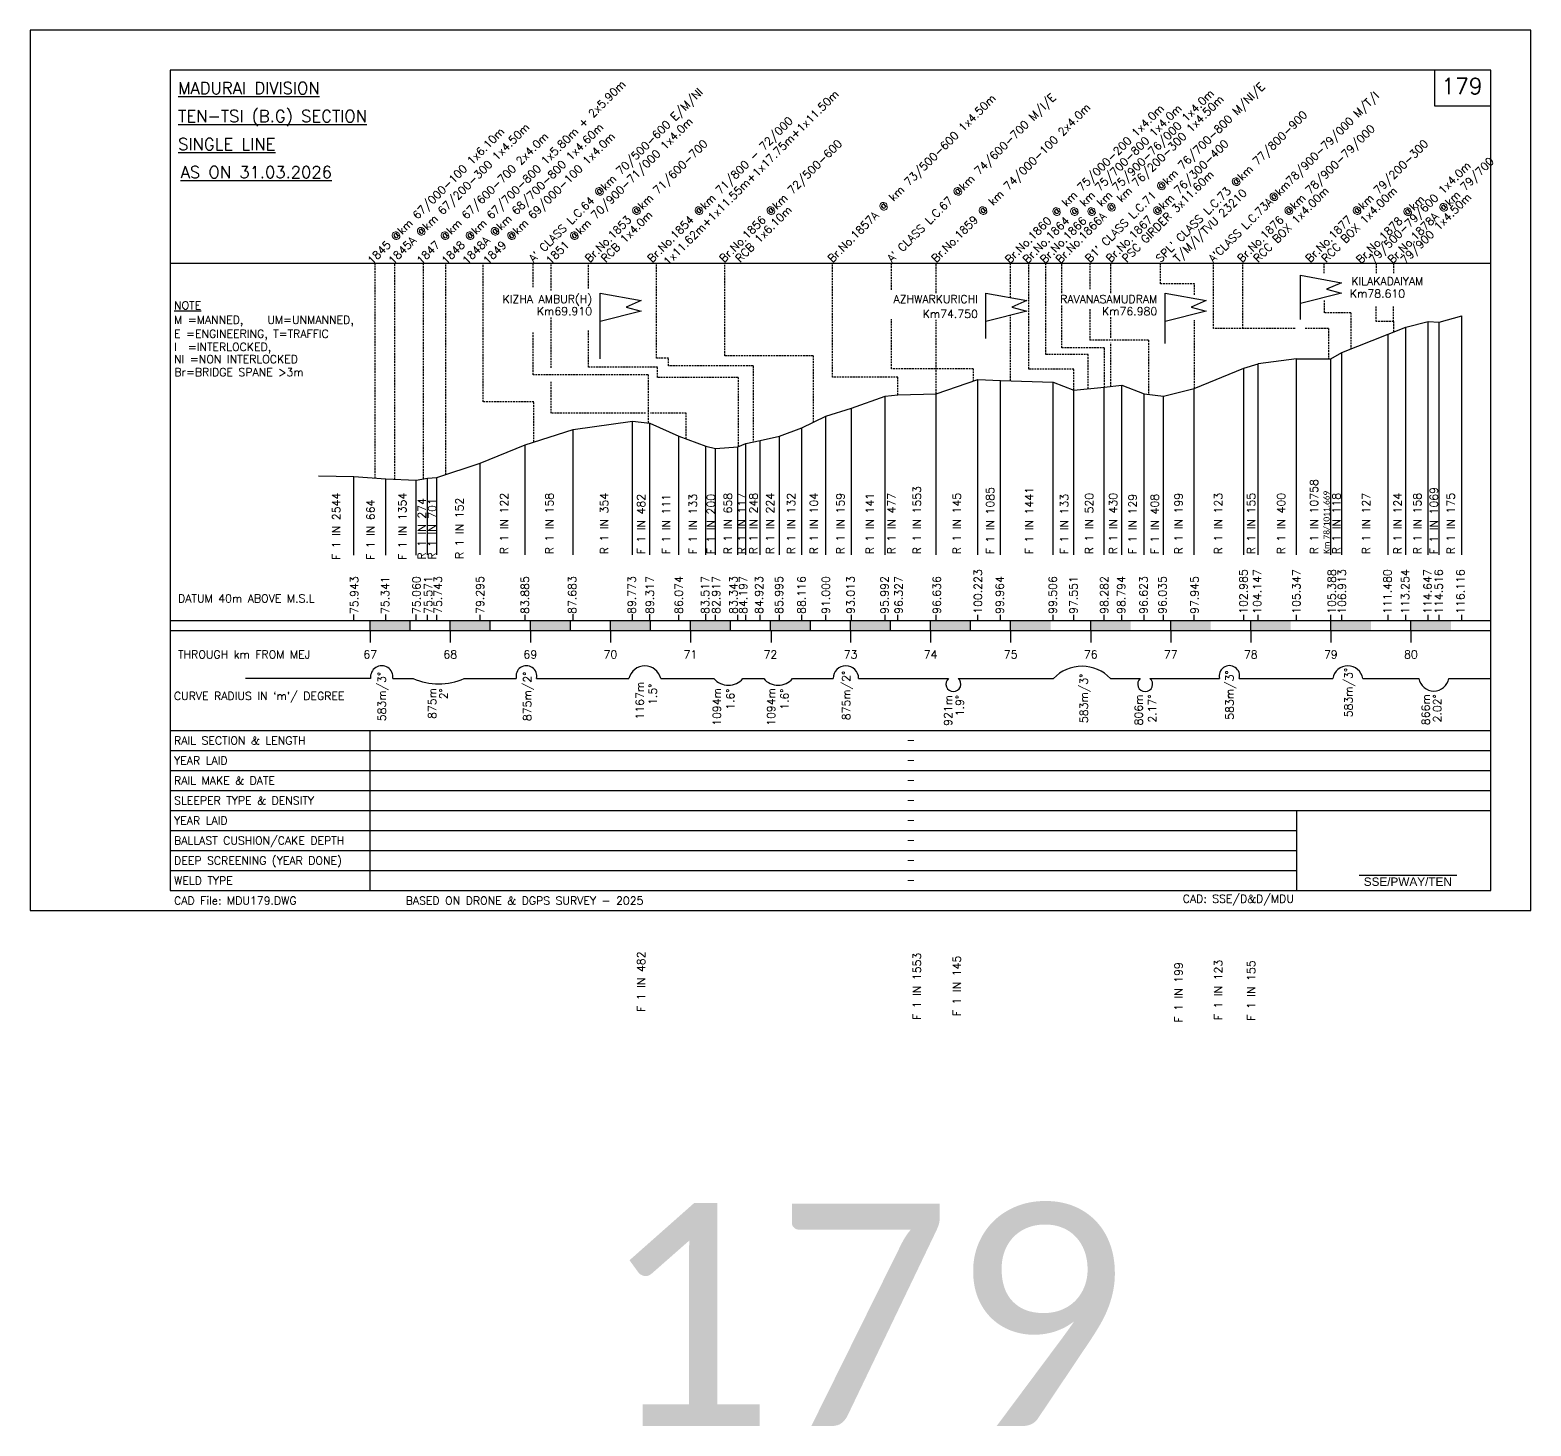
# Model space of a CAD drawing. Header units: feet. Extents: x 518 to 4809, y -2385 to -1535.
# Drawn here: x 4414.2 to 4789.2, y -2377.3 to -2028.5 of the extents above; entities that cross this region are included whole.
import ezdxf
from ezdxf.enums import TextEntityAlignment as Align

# ---------------------------------------------------------------- set-up
doc = ezdxf.new("R2010")
doc.units = ezdxf.units.FT
doc.header["$LTSCALE"] = 12
doc.header["$MEASUREMENT"] = 0
doc.linetypes.add('HIDDEN', pattern=[0.375, 0.25, -0.125])
doc.layers.get('0').update_dxf_attribs({"linetype": 'CONTINUOUS'})
doc.layers.add('1. Text', color=7, linetype='CONTINUOUS')
doc.layers.add('3 - Layout text', color=7, linetype='CONTINUOUS')
doc.styles.add('Legend', font='calibri.ttf')
doc.styles.add('RS', font='romans')
doc.styles.get("Standard").update_dxf_attribs({"font": 'ROMANS'})
doc.styles.add('yard', font='arial.ttf')

msp = doc.modelspace()

# ---------------------------------------------------------------- linework, layer by layer
for p, q in [((4789.20121, -2028.51148), (4414.20121, -2028.51148)), ((4414.20121, -2028.51148), (4414.20121, -2248.51148)), ((4789.20121, -2248.51148), (4789.20121, -2028.51148)), ((4779.20121, -2038.51148), (4449.20121, -2038.51148)), ((4449.20121, -2038.51148), (4449.20121, -2243.51148)), ((4765.20121, -2047.51148), (4765.20121, -2038.51148)), ((4779.20121, -2243.51148), (4779.20121, -2038.51148)), ((4779.20121, -2047.51148), (4765.20121, -2047.51148)), ((4766.30159, -2101.49548), (4771.90159, -2099.89548)), ((4771.90159, -2159.6503), (4771.90159, -2099.89548)), ((4753.54139, -2104.53148), (4757.94139, -2102.75748)), ((4757.94139, -2102.75748), (4763.50159, -2101.36448)), ((4757.94139, -2159.6503), (4757.94139, -2102.75748)), ((4763.50159, -2159.6503), (4763.50159, -2101.36448)), ((4763.50159, -2101.36448), (4766.30159, -2101.49548)), ((4766.30159, -2159.6503), (4766.30159, -2101.49548)), ((4741.94139, -2109.09348), (4753.54139, -2104.53148)), ((4753.54139, -2159.6503), (4753.54139, -2104.53148)), ((4730.63459, -2110.66448), (4721.03459, -2111.86448)), ((4730.63459, -2110.66448), (4739.20121, -2110.62348)), ((4730.63459, -2159.6503), (4730.63459, -2110.66448)), ((4739.20121, -2110.62348), (4741.94139, -2109.09348)), ((4739.20121, -2159.6503), (4739.20121, -2110.62348)), ((4741.94139, -2159.6503), (4741.94139, -2109.09348)), ((4705.02779, -2118.06648), (4717.42779, -2113.02568)), ((4717.42779, -2113.02568), (4721.03459, -2111.86448)), ((4717.42779, -2159.6503), (4717.42779, -2113.02568)), ((4721.03459, -2159.6503), (4721.03459, -2111.86448)), ((4640.63319, -2119.37548), (4651.03319, -2115.78648)), ((4651.03319, -2159.6503), (4651.03319, -2115.78648)), ((4651.03319, -2115.78648), (4656.63319, -2116.04748)), ((4656.63319, -2159.6503), (4656.63319, -2116.04748)), ((4656.63319, -2116.04748), (4669.82279, -2116.50548)), ((4669.82279, -2159.6503), (4669.82279, -2116.50548)), ((4669.82279, -2116.50548), (4675.02279, -2118.46048)), ((4675.02279, -2118.46048), (4682.57199, -2117.72848)), ((4675.02279, -2159.6503), (4675.02279, -2118.46048)), ((4675.02279, -2159.6503), (4675.02279, -2118.46048)), ((4682.57199, -2117.72848), (4686.97199, -2117.21748)), ((4682.57199, -2159.6503), (4682.57199, -2117.72848)), ((4686.97199, -2159.6503), (4686.97199, -2117.21748)), ((4686.97199, -2117.21748), (4692.57199, -2119.39148)), ((4697.37199, -2119.97648), (4705.02779, -2118.06648)), ((4705.02779, -2159.6503), (4705.02779, -2118.06648)), ((4619.44199, -2122.99448), (4627.84199, -2120.01548)), ((4627.84199, -2120.01548), (4631.04199, -2119.68448)), ((4627.84199, -2159.6503), (4627.84199, -2120.01548)), ((4631.04199, -2119.68448), (4640.63319, -2119.37548)), ((4640.63319, -2159.6503), (4640.63319, -2119.37548)), ((4692.57199, -2159.6503), (4692.57199, -2119.39148)), ((4692.57199, -2119.39148), (4697.37199, -2119.97648)), ((4697.37199, -2159.6503), (4697.37199, -2119.97648)), ((4549.89059, -2128.32848), (4564.69319, -2126.23748)), ((4564.69319, -2159.6503), (4564.69319, -2126.23748)), ((4564.69319, -2126.23748), (4569.09319, -2126.69448)), ((4607.04779, -2127.88848), (4613.04779, -2125.01148)), ((4613.04779, -2125.01148), (4619.44199, -2122.99448)), ((4613.04779, -2159.6503), (4613.04779, -2125.01148)), ((4619.44199, -2159.6503), (4619.44199, -2122.99448)), ((4537.87859, -2132.13248), (4549.89059, -2128.32848)), ((4549.89059, -2159.6503), (4549.89059, -2128.32848)), ((4569.09319, -2159.6503), (4569.09319, -2126.69448)), ((4569.09319, -2126.69448), (4576.29319, -2129.94148)), ((4576.29319, -2159.6503), (4576.29319, -2129.94148)), ((4576.29319, -2129.94148), (4583.05659, -2132.49448)), ((4601.44779, -2130.01548), (4607.04779, -2127.88848)), ((4607.04779, -2159.6503), (4607.04779, -2127.88848)), ((4526.67859, -2136.71648), (4537.87859, -2132.13248)), ((4537.87859, -2159.6503), (4537.87859, -2132.13248)), ((4583.05659, -2159.6503), (4583.05659, -2132.49448)), ((4583.05659, -2132.49448), (4585.45659, -2133.09448)), ((4585.45659, -2133.09448), (4591.05659, -2132.66848)), ((4585.45659, -2159.6503), (4585.45659, -2133.09448)), ((4591.05659, -2132.66848), (4593.05659, -2131.81448)), ((4591.05659, -2159.6503), (4591.05659, -2132.66848)), ((4593.05659, -2131.81448), (4596.65659, -2131.08848)), ((4593.05659, -2159.6503), (4593.05659, -2131.81448)), ((4596.65659, -2131.08848), (4601.44779, -2130.01548)), ((4596.65659, -2159.6503), (4596.65659, -2131.08848)), ((4601.44779, -2159.6503), (4601.44779, -2130.01548)), ((4515.87619, -2140.26848), (4526.67859, -2136.71648)), ((4526.67859, -2159.6503), (4526.67859, -2136.71648)), ((4486.28759, -2139.89448), (4495.08759, -2140.06848)), ((4495.08759, -2159.7261), (4495.08759, -2140.06848)), ((4495.08759, -2140.06848), (4503.07619, -2140.67048)), ((4503.07619, -2159.7261), (4503.07619, -2140.67048)), ((4503.07619, -2140.67048), (4510.67619, -2140.95148)), ((4510.67619, -2140.95148), (4513.47619, -2140.44048)), ((4510.67619, -2159.7261), (4510.67619, -2140.95148)), ((4513.47619, -2140.44048), (4515.87619, -2140.26848)), ((4513.47619, -2159.6503), (4513.47619, -2140.44048)), ((4515.87619, -2159.6503), (4515.87619, -2140.26848)), ((4495.08759, -2176.01148), (4495.08759, -2174.5234)), ((4503.07619, -2176.01148), (4503.07619, -2174.5234)), ((4510.67619, -2176.01148), (4510.67619, -2174.5234)), ((4513.47619, -2176.01148), (4513.47619, -2174.57883)), ((4515.87619, -2176.01148), (4515.87619, -2174.57883)), ((4526.67859, -2176.01148), (4526.67859, -2174.57883)), ((4537.87859, -2176.01148), (4537.87859, -2174.57883)), ((4549.89059, -2176.01148), (4549.89059, -2174.47271)), ((4564.69319, -2176.01148), (4564.69319, -2174.47271)), ((4569.09319, -2176.01148), (4569.09319, -2174.47271)), ((4576.29319, -2176.01148), (4576.29319, -2174.57883)), ((4583.05659, -2176.01148), (4583.05659, -2174.47271)), ((4585.45659, -2176.01148), (4585.45659, -2174.57883)), ((4591.05659, -2176.01148), (4591.05659, -2174.57883)), ((4593.05659, -2176.01148), (4593.05659, -2174.57883)), ((4596.65659, -2176.01148), (4596.65659, -2174.57883)), ((4601.44779, -2176.01148), (4601.44779, -2174.57883)), ((4607.04779, -2176.01148), (4607.04779, -2174.57883)), ((4613.04779, -2176.01148), (4613.04779, -2174.57883)), ((4619.44199, -2176.01148), (4619.44199, -2174.57883)), ((4627.84199, -2176.01148), (4627.84199, -2174.57883)), ((4631.04199, -2176.01148), (4631.04199, -2174.57883)), ((4640.63319, -2176.01148), (4640.63319, -2174.57883)), ((4651.03319, -2176.01148), (4651.03319, -2174.57883)), ((4656.63319, -2176.01148), (4656.63319, -2174.57883)), ((4669.82279, -2176.01148), (4669.82279, -2174.57883)), ((4675.02279, -2176.01148), (4675.02279, -2174.57883)), ((4682.57199, -2176.01148), (4682.57199, -2174.57883)), ((4686.97199, -2176.01148), (4686.97199, -2174.57883)), ((4692.57199, -2176.01148), (4692.57199, -2174.57883)), ((4697.37199, -2176.01148), (4697.37199, -2174.57883)), ((4705.02779, -2176.01148), (4705.02779, -2174.57883)), ((4717.42779, -2176.01148), (4717.42779, -2174.57883)), ((4721.03459, -2176.01148), (4721.03459, -2174.57883)), ((4730.63459, -2176.01148), (4730.63459, -2174.57883)), ((4739.20121, -2176.01148), (4739.20121, -2174.57883)), ((4741.94139, -2176.01148), (4741.94139, -2174.57883)), ((4753.54139, -2176.01148), (4753.54139, -2174.57883)), ((4757.94139, -2176.01148), (4757.94139, -2174.57883)), ((4763.50159, -2176.01148), (4763.50159, -2174.57883)), ((4766.30159, -2176.01148), (4766.30159, -2174.57883)), ((4771.90159, -2176.01148), (4771.90159, -2174.57883)), ((4499.30121, -2190.51148), (4468.04569, -2190.51148)), ((4730.66073, -2243.51148), (4730.66073, -2223.51148)), ((4746.29952, -2239.63089), (4770.67703, -2239.63089)), ((4449.20121, -2243.51148), (4779.20121, -2243.51148)), ((4414.20121, -2248.51148), (4789.20121, -2248.51148))]:
    msp.add_line(p, q)
at = {"linetype": 'Continuous'}
for p, q in [((4449.20121, -2086.72248), (4779.20121, -2086.72248)), ((4449.20121, -2176.01148), (4779.20121, -2176.01148)), ((4449.20121, -2178.51148), (4779.20121, -2178.51148)), ((4499.20121, -2178.51148), (4499.20121, -2176.01148)), ((4499.20121, -2178.51148), (4499.20121, -2181.54571)), ((4499.20121, -2178.51148), (4499.20121, -2181.54571)), ((4499.20121, -2178.51148), (4499.20121, -2181.54571)), ((4509.20121, -2178.51148), (4509.20121, -2176.01148)), ((4519.20121, -2178.51148), (4519.20121, -2176.01148)), ((4519.20121, -2178.51148), (4519.20121, -2181.54571)), ((4529.20121, -2178.51148), (4529.20121, -2176.01148)), ((4539.20121, -2178.51148), (4539.20121, -2176.01148)), ((4539.20121, -2178.51148), (4539.20121, -2181.54571)), ((4549.20121, -2178.51148), (4549.20121, -2176.01148)), ((4559.20121, -2178.51148), (4559.20121, -2176.01148)), ((4559.20121, -2178.51148), (4559.20121, -2181.54571)), ((4569.20121, -2178.51148), (4569.20121, -2176.01148)), ((4579.20121, -2178.51148), (4579.20121, -2176.01148)), ((4579.20121, -2178.51148), (4579.20121, -2181.54571)), ((4589.20121, -2178.51148), (4589.20121, -2176.01148)), ((4599.20121, -2178.51148), (4599.20121, -2176.01148)), ((4599.37719, -2178.51148), (4599.37719, -2181.54571)), ((4609.20121, -2178.51148), (4609.20121, -2176.01148)), ((4619.20121, -2178.51148), (4619.20121, -2176.01148)), ((4619.20121, -2178.51148), (4619.20121, -2181.54571)), ((4629.20121, -2178.51148), (4629.20121, -2176.01148)), ((4639.20121, -2178.51148), (4639.20121, -2176.01148)), ((4639.20121, -2178.51148), (4639.20121, -2181.54571)), ((4649.20121, -2178.51148), (4649.20121, -2176.01148)), ((4659.20121, -2178.51148), (4659.20121, -2176.01148)), ((4659.20121, -2178.51148), (4659.20121, -2181.54571)), ((4679.20121, -2178.51148), (4679.20121, -2176.01148)), ((4679.20121, -2178.51148), (4679.20121, -2181.54571)), ((4699.20121, -2178.51148), (4699.20121, -2176.01148)), ((4699.20121, -2178.51148), (4699.20121, -2181.54571)), ((4719.20121, -2178.51148), (4719.20121, -2176.01148)), ((4719.20121, -2178.51148), (4719.20121, -2181.54571)), ((4739.20121, -2178.51148), (4739.20121, -2176.01148)), ((4739.20121, -2178.51148), (4739.20121, -2181.54571)), ((4759.20121, -2178.51148), (4759.20121, -2176.01148)), ((4759.20121, -2178.51148), (4759.20121, -2176.01148)), ((4759.20121, -2178.51148), (4759.20121, -2181.54571)), ((4504.86121, -2190.51148), (4509.91968, -2190.51148)), ((4522.70224, -2190.51148), (4535.70121, -2190.51148)), ((4540.74121, -2190.51148), (4563.84121, -2190.51148)), ((4571.78121, -2190.51148), (4585.08067, -2190.51148)), ((4592.29924, -2190.51148), (4597.49949, -2190.51148)), ((4604.71806, -2190.51148), (4614.84121, -2190.51148)), ((4621.22121, -2190.51148), (4643.68121, -2190.51148)), ((4646.10121, -2190.51148), (4669.92121, -2190.51148)), ((4684.14121, -2190.51148), (4691.60121, -2190.51148)), ((4694.00121, -2190.51148), (4711.40121, -2190.51148)), ((4716.32121, -2190.51148), (4739.66121, -2190.51148)), ((4747.18121, -2190.51148), (4761.20121, -2190.51148)), ((4768.66121, -2190.51148), (4779.20121, -2190.51148)), ((4449.20121, -2203.51148), (4779.20121, -2203.51148)), ((4499.20121, -2243.51148), (4499.20121, -2203.51148)), ((4449.20121, -2208.51148), (4779.20121, -2208.51148)), ((4449.20121, -2213.51148), (4779.20121, -2213.51148)), ((4449.20121, -2218.51148), (4779.20121, -2218.51148)), ((4449.20121, -2223.51148), (4779.20121, -2223.51148)), ((4449.20121, -2228.51148), (4730.66073, -2228.51148)), ((4449.20121, -2233.51148), (4730.66073, -2233.51148)), ((4449.20121, -2238.51148), (4730.66073, -2238.51148))]:
    msp.add_line(p, q, dxfattribs=at)
at = {"linetype": 'HIDDEN', "ltscale": 0.15}
for p, q in [((4500.41302, -2140.46979), (4500.41302, -2086.72248)), ((4505.3659, -2140.75514), (4505.3659, -2086.72248)), ((4512.48287, -2140.62176), (4512.48287, -2086.72248)), ((4518.09496, -2139.53891), (4518.09496, -2086.72248)), ((4527.43799, -2121.432), (4527.43799, -2086.72248)), ((4539.88805, -2092.75848), (4539.88805, -2086.72248)), ((4544.41772, -2093.57972), (4544.41772, -2086.72248)), ((4553.69881, -2093.07661), (4553.69881, -2086.72248)), ((4570.73208, -2110.51122), (4570.73208, -2086.72248)), ((4587.76535, -2109.87496), (4587.76535, -2086.72248)), ((4614.69902, -2115.23794), (4614.69902, -2086.72248)), ((4629.42847, -2093.39474), (4629.42847, -2086.72248)), ((4640.63319, -2094.22254), (4640.63319, -2086.72248)), ((4659.20121, -2095.36668), (4659.20121, -2086.72248)), ((4663.7287, -2113.1989), (4663.7287, -2086.72248)), ((4667.99955, -2109.55042), (4667.99955, -2086.72248)), ((4671.96581, -2094.22254), (4671.96581, -2086.72248)), ((4679.00728, -2086.72248), (4679.00728, -2093.39474)), ((4684.20121, -2094.22254), (4684.20121, -2086.72248)), ((4696.64418, -2091.87963), (4696.64418, -2086.72248)), ((4709.92201, -2103.09078), (4709.92201, -2086.72248)), ((4717.18492, -2103.09078), (4717.18492, -2086.72248)), ((4737.51697, -2089.25904), (4737.51697, -2086.72248)), ((4750.64073, -2089.25904), (4750.64073, -2086.72248)), ((4754.95174, -2089.25904), (4754.95174, -2086.72248)), ((4705.16333, -2091.87963), (4696.64418, -2091.87963)), ((4705.16333, -2094.67192), (4705.16333, -2091.87963)), ((4737.57674, -2099.156), (4737.57674, -2096.11622)), ((4659.20121, -2116.13665), (4659.20121, -2099.75672)), ((4671.96581, -2107.92245), (4671.96581, -2097.22254)), ((4679.00728, -2098.25919), (4679.00728, -2106.03302)), ((4744.20121, -2099.156), (4737.57674, -2099.156)), ((4744.20121, -2099.156), (4744.20121, -2108.20474)), ((4750.54252, -2101.34802), (4750.54252, -2097.56482)), ((4754.85353, -2101.34802), (4754.85353, -2097.56482)), ((4544.41772, -2112.93638), (4544.41772, -2100.24701)), ((4553.69881, -2112.73814), (4553.69881, -2103.57493)), ((4629.42847, -2113.11887), (4629.42847, -2100.71175)), ((4640.63319, -2119.37548), (4640.63319, -2100.95057)), ((4684.20121, -2105.38711), (4684.20121, -2100.27584)), ((4705.16333, -2118.01138), (4705.16333, -2101.02989)), ((4730.25224, -2103.09078), (4709.92201, -2103.09078)), ((4738.60353, -2103.09078), (4732.55403, -2103.09078)), ((4738.60353, -2103.09078), (4738.60353, -2110.62634)), ((4754.85353, -2101.34802), (4750.54252, -2101.34802)), ((4754.85353, -2101.34802), (4754.85353, -2104.00245)), ((4539.88805, -2114.64693), (4539.88805, -2103.907)), ((4693.60353, -2106.03302), (4679.00728, -2106.03302)), ((4684.20121, -2117.53926), (4684.20121, -2106.67893)), ((4693.60353, -2106.03302), (4693.60353, -2119.51719)), ((4573.72441, -2110.51122), (4570.73208, -2110.51122)), ((4573.72441, -2112.42001), (4573.72441, -2110.51122)), ((4609.85353, -2109.87496), (4587.76535, -2109.87496)), ((4609.85353, -2109.87496), (4609.85353, -2126.54313)), ((4678.59668, -2109.55042), (4667.99955, -2109.55042)), ((4682.57199, -2107.92245), (4671.96581, -2107.92245)), ((4678.59668, -2118.11394), (4678.59668, -2109.55042)), ((4682.57199, -2107.92245), (4682.57199, -2117.72848)), ((4568.60353, -2114.64693), (4539.88805, -2114.64693)), ((4570.96226, -2112.73814), (4553.69881, -2112.73814)), ((4568.60353, -2114.64693), (4568.60353, -2126.64362)), ((4570.96226, -2115.28319), (4570.96226, -2112.73814)), ((4594.85353, -2112.42001), (4573.72441, -2112.42001)), ((4594.85353, -2112.42001), (4594.85353, -2131.45209)), ((4649.85353, -2113.11887), (4629.42847, -2113.11887)), ((4649.85353, -2113.11887), (4649.85353, -2116.19357)), ((4675.02279, -2113.1989), (4663.7287, -2113.1989)), ((4675.02279, -2118.46048), (4675.02279, -2113.1989)), ((4544.41772, -2124.26704), (4544.41772, -2116.35747)), ((4591.10353, -2115.28319), (4570.96226, -2115.28319)), ((4591.10353, -2115.28319), (4591.10353, -2132.64843)), ((4631.04199, -2115.23794), (4614.69902, -2115.23794)), ((4631.04199, -2119.68448), (4631.04199, -2115.23794)), ((4540.07934, -2121.432), (4527.43799, -2121.432)), ((4540.07934, -2131.43554), (4540.07934, -2121.432)), ((4567.97852, -2124.26704), (4544.41772, -2124.26704)), ((4578.14482, -2124.26704), (4569.23852, -2124.26704)), ((4578.14482, -2130.64042), (4578.14482, -2124.26704))]:
    msp.add_line(p, q, dxfattribs=at)
at = {"linetype": 'Continuous'}
for points in [[(4731.62853, -2100.8039), (4731.62853, -2089.76864), (4741.87853, -2091.66864), (4738.12853, -2093.26864), (4741.87853, -2094.26864), (4731.62853, -2096.86864)], [(4556.62853, -2110.6903), (4556.62853, -2094.22248), (4566.87853, -2096.12248), (4563.12853, -2097.72248), (4566.87853, -2098.72248), (4556.62853, -2101.32248)], [(4653.02853, -2105.5704), (4653.02853, -2094.22248), (4663.27853, -2096.12248), (4659.52853, -2097.72248), (4663.27853, -2098.72248), (4653.02853, -2101.32248)], [(4697.82853, -2106.79118), (4697.82853, -2094.22248), (4708.07853, -2096.12248), (4704.32853, -2097.72248), (4708.07853, -2098.72248), (4697.82853, -2101.32248)]]:
    msp.add_lwpolyline(points, dxfattribs=at)
for centre, radius, start, end in [((4502.08121, -2190.13288), 2.80566, 352.2447671, 187.7552329), ((4538.22121, -2189.90321), 2.59237, 346.4297632, 193.5702368), ((4567.81121, -2191.47163), 4.08446, 13.5959904, 166.4040096), ((4618.03121, -2190.54083), 3.19014, 0.5271422, 179.4728578), ((4677.03121, -2197.27016), 9.80979, 43.5489136, 136.4510864), ((4713.86121, -2189.85341), 2.5465, 345.0236532, 194.9763468), ((4743.42121, -2191.20108), 3.82271, 10.3927892, 169.6072108), ((4516.31096, -2176.34894), 15.53788, 245.711272, 294.288728), ((4588.68995, -2187.50726), 4.69598, 219.7725662, 320.2274338), ((4601.10878, -2187.50726), 4.69598, 219.7725662, 320.2274338), ((4644.89121, -2191.93413), 1.86763, 130.3820094, 49.6179906), ((4692.80121, -2191.93814), 1.86424, 130.0679126, 49.9320874), ((4764.93121, -2189.85933), 3.78658, 189.9173027, 350.0826973)]:
    msp.add_arc(centre, radius, start, end, dxfattribs=at)
for points in [[(4499.20121, -2178.51148), (4509.20121, -2178.51148), (4499.20121, -2176.01148), (4509.20121, -2176.01148)], [(4519.20121, -2178.51148), (4529.20121, -2178.51148), (4519.20121, -2176.01148), (4529.20121, -2176.01148)], [(4539.20121, -2178.51148), (4549.20121, -2178.51148), (4539.20121, -2176.01148), (4549.20121, -2176.01148)], [(4559.20121, -2178.51148), (4569.20121, -2178.51148), (4559.20121, -2176.01148), (4569.20121, -2176.01148)], [(4579.20121, -2178.51148), (4589.20121, -2178.51148), (4579.20121, -2176.01148), (4589.20121, -2176.01148)], [(4599.20121, -2178.51148), (4609.20121, -2178.51148), (4599.20121, -2176.01148), (4609.20121, -2176.01148)], [(4619.20121, -2178.51148), (4629.20121, -2178.51148), (4619.20121, -2176.01148), (4629.20121, -2176.01148)], [(4639.20121, -2178.51148), (4649.20121, -2178.51148), (4639.20121, -2176.01148), (4649.20121, -2176.01148)], [(4659.20121, -2178.51148), (4669.20121, -2178.51148), (4659.20121, -2176.01148), (4669.20121, -2176.01148)], [(4679.20121, -2178.51148), (4689.20121, -2178.51148), (4679.20121, -2176.01148), (4689.20121, -2176.01148)], [(4699.20121, -2178.51148), (4709.20121, -2178.51148), (4699.20121, -2176.01148), (4709.20121, -2176.01148)], [(4719.20121, -2178.51148), (4729.20121, -2178.51148), (4719.20121, -2176.01148), (4729.20121, -2176.01148)], [(4739.20121, -2178.51148), (4749.20121, -2178.51148), (4739.20121, -2176.01148), (4749.20121, -2176.01148)], [(4759.20121, -2178.51148), (4769.20121, -2178.51148), (4759.20121, -2176.01148), (4769.20121, -2176.01148)]]:
    msp.add_solid(points, dxfattribs=at)

# ---------------------------------------------------------------- texts
at = {"linetype": 'Continuous', "style": 'RS'}
for s, height, p in [('%%uMADURAI DIVISION', 3, (4451.20121, -2044.51148)), ('%%UTEN-TSI (B.G) SECTION', 3, (4451.20121, -2051.51148)), ('%%USINGLE LINE', 3, (4451.20121, -2058.51148)), ('%%UAS ON 31.03.2026', 3, (4451.83185, -2065.52111)), ('DATUM 40m ABOVE M.S.L', 2, (4451.20121, -2171.51148)), ('THROUGH km FROM MEJ', 2, (4451.20121, -2185.51148)), ("CURVE RADIUS IN `m'/ DEGREE", 2, (4450.15923, -2195.88337)), ('RAIL SECTION & LENGTH', 2, (4450.20121, -2207.01148)), ('YEAR LAID', 2, (4450.20121, -2212.01148)), ('RAIL MAKE & DATE', 2, (4450.20121, -2217.01148)), ('SLEEPER TYPE & DENSITY', 2, (4450.20121, -2222.01148)), ('YEAR LAID', 2, (4450.20121, -2227.01148)), ('BALLAST CUSHION/CAKE DEPTH', 2, (4450.20121, -2232.01148)), ('DEEP SCREENING (YEAR DONE)', 2, (4450.20121, -2237.01148)), ('WELD TYPE', 2, (4450.20121, -2242.01148)), ('CAD File: MDU179.DWG', 2, (4450.20121, -2247.01148))]:
    msp.add_text(s, height=height, dxfattribs=at).set_placement(p)
for s, p in [('1848 @km 67/700-800 1x5.80m + 2x5.90m', (4518.20744, -2087.22885)), ("A' CLASS L.C.64 @km 70/500-600 E/M/NI", (4540.00391, -2086.72248)), ("B1' CLASS L.C.71 @km 76/700-800 M/NI/E", (4679.00728, -2086.72248)), ('1x11.62m+1x11.55m+1x17.75m+1x11.50m', (4573.65296, -2087.50562)), ('Br.No.1857A @ km 73/500-600 1x4.50m', (4614.69902, -2086.72248)), ("A' CLASS L.C.67 @km 74/600-700 M/I/E ", (4629.52886, -2086.72248)), ('Br.No.1859 @ km 74/000-100 2x4.0m', (4640.63319, -2086.72248)), ('Br.No.1866 @ km 75/900-76/000 1x4.0m', (4667.75969, -2086.9581)), ('Br.No.1866A @ km 76/200-300 1x4.50m', (4671.6363, -2086.9581)), ('1851 @km 70/900-71/000 1x4.0m', (4544.27458, -2087.22885)), ('Br.No.1854 @km 71/800 - 72/000', (4569.65296, -2086.72248)), ('Br.No.1860 @ km 75/000-200 1x4.0m', (4659.01439, -2086.9581)), ('Br.No.1864 @ km 75/700-800 1x4.0m', (4663.45342, -2086.9581)), ("SPL' CLASS L.C.73 @km 77/800-900 ", (4696.64418, -2086.72248)), ('1845 @km 67/000-100 1x6.10m', (4499.71966, -2087.22885)), ('1845A @km 67/200-300 1x4.50m', (4504.92496, -2087.22885)), ('1847 @km 67/600-700 2x4.0m', (4511.96607, -2087.22885)), ('1848A @km 68/700-800 1x4.60m', (4523.38299, -2087.22885)), ('1849 @km 69/000-100 1x4.0m', (4528.58426, -2087.22885)), ('Br.No.1876 @km 78/900-79/000', (4717.01376, -2086.72248)), ('Br.No.1853 @km 71/600-700', (4554.03647, -2086.72248)), ('Br.No.1856 @km 72/500-600', (4587.6209, -2086.72248)), ('Br.No.1867 @km 76/300-400', (4684.20121, -2086.72248)), ('Br.No.1877 @km 79/200-300', (4734.07398, -2086.72248)), ('79/500-79/600 1x4.0m', (4749.89844, -2087.00386)), ('Br.No.1878A @km 79/700', (4754.61285, -2086.98637)), ('PSC GIRDER 3x11.60m', (4688.20121, -2086.72248)), ('T/M/I/TVU 23210', (4701.04926, -2086.72248)), ('RCC BOX 1x4.00m', (4721.01376, -2086.72248)), ('RCC BOX 1x4.00m', (4738.07398, -2086.72248)), ('79/900 1x4.50m', (4757.79466, -2087.12339)), ('RCB 1x6.10m', (4591.6209, -2086.72248)), ('Br.No.1878 @km', (4746.71663, -2087.00386)), ('RCB 1x4.0m', (4558.03647, -2086.72248))]:
    msp.add_text(s, height=2, rotation=45, dxfattribs=at).set_placement(p)
for s, height, p in [('179', 4, (4771.95121, -2042.51148)), ('-', 2, (4634.24519, -2205.84152)), ('-', 2, (4634.24519, -2210.84152)), ('-', 2, (4634.24519, -2215.84152)), ('-', 2, (4634.24519, -2220.84152)), ('-', 2, (4634.24519, -2225.84152)), ('-', 2, (4634.24519, -2230.84152)), ('-', 2, (4634.24519, -2235.84152)), ('-', 2, (4634.24519, -2240.84152))]:
    msp.add_text(s, height=height, dxfattribs=at).set_placement(p, align=Align.MIDDLE)
at = {"linetype": 'Continuous', "style": 'RS', "width": 0.97}
msp.add_text("A'CLASS L.C.73A@km78/900-79/000 M/T/I", height=2, rotation=45, dxfattribs=at).set_placement((4709.82704, -2086.72248))
at = {"linetype": 'Continuous', "style": 'RS'}
for s, p in [('KILAKADAIYAM', (4762.31399, -2092.26864)), ('KIZHA AMBUR(H)', (4554.62853, -2096.72248)), ('AZHWARKURICHI', (4651.02853, -2096.72248)), ('RAVANASAMUDRAM', (4695.82853, -2096.72248)), ('Km78.610', (4757.75832, -2095.37198)), ('Km69.910', (4554.62853, -2099.74695)), ('Km74.750', (4651.02853, -2100.45051)), ('Km76.980', (4695.82853, -2099.77577))]:
    msp.add_text(s, height=2, dxfattribs=at).set_placement(p, align=Align.RIGHT)
at = {"style": 'RS'}
for s, p in [('%%uNOTE', (4450.19183, -2098.29237)), ('M =MANNED,   UM=UNMANNED,', (4450.19183, -2101.91931)), ('E =ENGINEERING, T=TRAFFIC', (4450.19183, -2105.39191)), ('I  =INTERLOCKED,', (4450.19183, -2108.68826)), ('NI =NON INTERLOCKED', (4450.19183, -2111.73309)), ('Br=BRIDGE SPANE >3m', (4450.25068, -2114.99287))]:
    msp.add_text(s, height=2, dxfattribs=at).set_placement(p)
for s, height, style, p in [('R 1 IN 10758', 2, 'RS', (4735.99158, -2159.48987)), ('F 1 IN 2544', 2, 'RS', (4491.72302, -2160.91773)), ('F 1 IN 1354', 2, 'RS', (4508.22331, -2160.91773)), ('R 1 IN 122', 2, 'RS', (4533.6535, -2159.48987)), ('R 1 IN 158', 2, 'RS', (4544.96433, -2159.48987)), ('R 1 IN 354', 2, 'RS', (4558.66843, -2159.48987)), ('F 1 IN 482', 2, 'RS', (4567.86466, -2159.48987)), ('F 1 IN 133', 2, 'RS', (4580.82522, -2159.48987)), ('F 1 IN 200', 2, 'RS', (4585.31892, -2159.48987)), ('R 1 IN 658', 2, 'RS', (4589.54897, -2159.48987)), ('R 1 IN 117', 2, 'RS', (4593.06606, -2159.48987)), ('R 1 IN 248', 2, 'RS', (4595.94915, -2159.48987)), ('R 1 IN 224', 2, 'RS', (4600.10652, -2159.48987)), ('R 1 IN 132', 2, 'RS', (4605.33782, -2159.48987)), ('R 1 IN 104', 2, 'RS', (4611.04696, -2159.48987)), ('R 1 IN 159', 2, 'RS', (4617.66867, -2159.48987)), ('R 1 IN 141', 2, 'RS', (4625.01868, -2159.48987)), ('R 1 IN 477', 2, 'RS', (4630.42973, -2159.48987)), ('R 1 IN 1553', 2, 'RS', (4636.80054, -2159.48987)), ('R 1 IN 145', 2, 'RS', (4646.74487, -2159.48987)), ('F 1 IN 1085', 2, 'RS', (4655.085, -2159.48987)), ('F 1 IN 1441', 2, 'RS', (4664.86829, -2159.48987)), ('F 1 IN 133', 2, 'RS', (4673.5902, -2159.48987)), ('R 1 IN 520', 2, 'RS', (4679.83245, -2159.48987)), ('R 1 IN 430', 2, 'RS', (4685.80626, -2159.48987)), ('F 1 IN 129', 2, 'RS', (4690.67287, -2159.48987)), ('F 1 IN 408', 2, 'RS', (4696.2041, -2159.48987)), ('R 1 IN 199', 2, 'RS', (4702.16084, -2159.48987)), ('R 1 IN 123', 2, 'RS', (4712.07263, -2159.48987)), ('R 1 IN 155', 2, 'RS', (4720.28834, -2159.48987)), ('R 1 IN 400', 2, 'RS', (4727.7914, -2159.48987)), ('Km 78/1011.669', 1.5, 'Legend', (4738.87503, -2159.38527)), ('R 1 IN 118', 2, 'RS', (4741.60269, -2159.48987)), ('R 1 IN 127', 2, 'RS', (4748.9894, -2159.48987)), ('R 1 IN 124', 2, 'RS', (4756.88533, -2159.48987)), ('R 1 IN 158', 2, 'RS', (4761.81733, -2159.48987)), ('F 1 IN 1069', 2, 'RS', (4765.94204, -2159.48987)), ('R 1 IN 175', 2, 'RS', (4770.14594, -2159.48987)), ('F 1 IN 664', 2, 'RS', (4500.29588, -2160.91773)), ('R 1 IN 274', 2, 'RS', (4513.0629, -2160.79397)), ('R 1 IN 701', 2, 'RS', (4515.67092, -2160.80313)), ('R 1 IN 152', 2, 'RS', (4522.47612, -2160.68576)), ('F 1 IN 111', 2, 'RS', (4574.1079, -2159.48987)), ('100.223', 2, 'RS', (4652.03527, -2174.37168)), ('102.985', 2, 'RS', (4718.34888, -2174.37168)), ('104.147', 2, 'RS', (4721.78991, -2174.37168)), ('105.347', 2, 'RS', (4731.58206, -2174.37168)), ('105.388', 2, 'RS', (4740.43727, -2174.37168)), ('106.913', 2, 'RS', (4742.95661, -2174.37168)), ('111.480', 2, 'RS', (4754.33566, -2174.37168)), ('113.254', 2, 'RS', (4758.7574, -2174.37168)), ('114.647', 2, 'RS', (4764.38242, -2174.37168)), ('114.516', 2, 'RS', (4767.14729, -2174.37168)), ('116.116', 2, 'RS', (4772.56598, -2174.37168)), ('75.943', 2, 'RS', (4496.20922, -2174.40995)), ('75.341', 2, 'RS', (4503.90984, -2174.40995)), ('75.060', 2, 'RS', (4511.73157, -2174.40995)), ('75.571', 2, 'RS', (4514.67553, -2174.37168)), ('75.743', 2, 'RS', (4517.09826, -2174.37168)), ('79.295', 2, 'RS', (4527.63188, -2174.37168)), ('83.885', 2, 'RS', (4538.85951, -2174.37168)), ('87.683', 2, 'RS', (4550.65482, -2174.37168)), ('89.773', 2, 'RS', (4565.53753, -2174.37168)), ('89.317', 2, 'RS', (4570.05941, -2174.37168)), ('86.074', 2, 'RS', (4577.2937, -2174.37168)), ('83.517', 2, 'RS', (4583.87017, -2174.37168)), ('82.917', 2, 'RS', (4586.60077, -2174.37168)), ('83.343', 2, 'RS', (4590.94505, -2174.37168)), ('84.197', 2, 'RS', (4593.36218, -2174.37168)), ('84.923', 2, 'RS', (4597.33351, -2174.37168)), ('85.995', 2, 'RS', (4602.3299, -2174.37168)), ('88.116', 2, 'RS', (4607.94384, -2174.37168)), ('91.000', 2, 'RS', (4614.03062, -2174.37168)), ('93.013', 2, 'RS', (4620.22911, -2174.37168)), ('95.992', 2, 'RS', (4628.69372, -2174.37168)), ('96.327', 2, 'RS', (4632.2214, -2174.37168)), ('96.636', 2, 'RS', (4641.7326, -2174.37168)), ('99.964', 2, 'RS', (4657.46933, -2174.37168)), ('99.506', 2, 'RS', (4670.71531, -2174.37168)), ('97.551', 2, 'RS', (4675.90889, -2174.37168)), ('98.282', 2, 'RS', (4683.59221, -2174.37168)), ('98.794', 2, 'RS', (4687.82047, -2174.37168)), ('96.623', 2, 'RS', (4693.40225, -2174.37168)), ('96.035', 2, 'RS', (4698.12348, -2174.37168)), ('97.945', 2, 'RS', (4706.15897, -2174.37168))]:
    msp.add_text(s, height=height, rotation=90, dxfattribs=dict(style=style)).set_placement(p)
at = {"linetype": 'Continuous', "style": 'RS'}
for s, p in [('67', (4499.20121, -2185.51148)), ('68', (4519.20121, -2185.51148)), ('69', (4539.20121, -2185.51148)), ('70', (4559.20121, -2185.51148)), ('71', (4579.20121, -2185.51148)), ('72', (4599.20121, -2185.51148)), ('73', (4619.20121, -2185.51148)), ('74', (4639.20121, -2185.51148)), ('75', (4659.20121, -2185.51148)), ('76', (4679.20121, -2185.51148)), ('77', (4699.20121, -2185.51148)), ('78', (4719.20121, -2185.51148)), ('79', (4739.20121, -2185.51148)), ('80', (4759.20121, -2185.51148))]:
    msp.add_text(s, height=2, dxfattribs=at).set_placement(p, align=Align.CENTER)
for s, p in [('583m/3%%D', (4503.08121, -2188.85956)), ('875m/2%%D', (4539.44118, -2188.822)), ('875m/2%%D', (4619.11997, -2188.60073)), ('583m/3%%D', (4678.4749, -2189.32101)), ('583m/3%%D', (4714.91896, -2188.49324)), ('583m/3%%D', (4744.61037, -2187.87506)), ('875m', (4515.68147, -2192.90353)), ('2%%D', (4518.51467, -2192.97808)), ('1167m', (4567.53969, -2191.34403)), ('1.5%%D', (4570.78757, -2191.81638)), ('1094m', (4586.81259, -2192.92422)), ('1.6%%D', (4590.17584, -2193.04431)), ('1094m', (4600.34701, -2192.92422)), ('1.6%%D', (4603.71026, -2193.04431)), ('921m', (4644.55732, -2194.63265)), ('1.9%%D', (4647.50321, -2194.63265)), ('806m', (4692.187, -2194.52585)), ('2.17%%D', (4695.55619, -2194.52585)), ('866m', (4763.89042, -2194.46052)), ('2.02%%D', (4766.78714, -2194.46052))]:
    msp.add_text(s, height=2, rotation=90, dxfattribs=at).set_placement(p, align=Align.RIGHT)
at = {"color": 1, "style": 'RS'}
for s, p in [('F 1 IN 482', (4567.86466, -2273.80321)), ('F 1 IN 1553', (4636.80054, -2275.83142)), ('F 1 IN 145', (4646.74487, -2274.86292)), ('F 1 IN 123', (4712.07263, -2275.86666)), ('F 1 IN 155', (4720.28834, -2276.01106)), ('F 1 IN 199', (4702.16084, -2276.47627))]:
    msp.add_text(s, height=2, rotation=90, dxfattribs=at).set_placement(p)
at = {"style": 'Legend'}
msp.add_text('179', height=55.574249, dxfattribs=at).set_placement((4622.34711, -2349.14849), align=Align.MIDDLE)
at = {"layer": '1. Text', "insert": (4747.42403, -2240.22382), "char_height": 2.1, "width": 23.8343697, "attachment_point": 1, "style": 'yard'}
msp.add_mtext('SSE/PWAY/TEN', dxfattribs=at)
at = {"layer": '3 - Layout text', "char_height": 2, "attachment_point": 1}
for s, insert, width in [('BASED ON DRONE & DGPS SURVEY - 2025', (4508.05687, -2245.00903), 72.2632845), ('CAD: SSE/D&D/MDU', (4702.18913, -2244.53706), 30.972381)]:
    msp.add_mtext(s, dxfattribs=dict(at, insert=insert, width=width))

doc.saveas('drawing.dxf')
